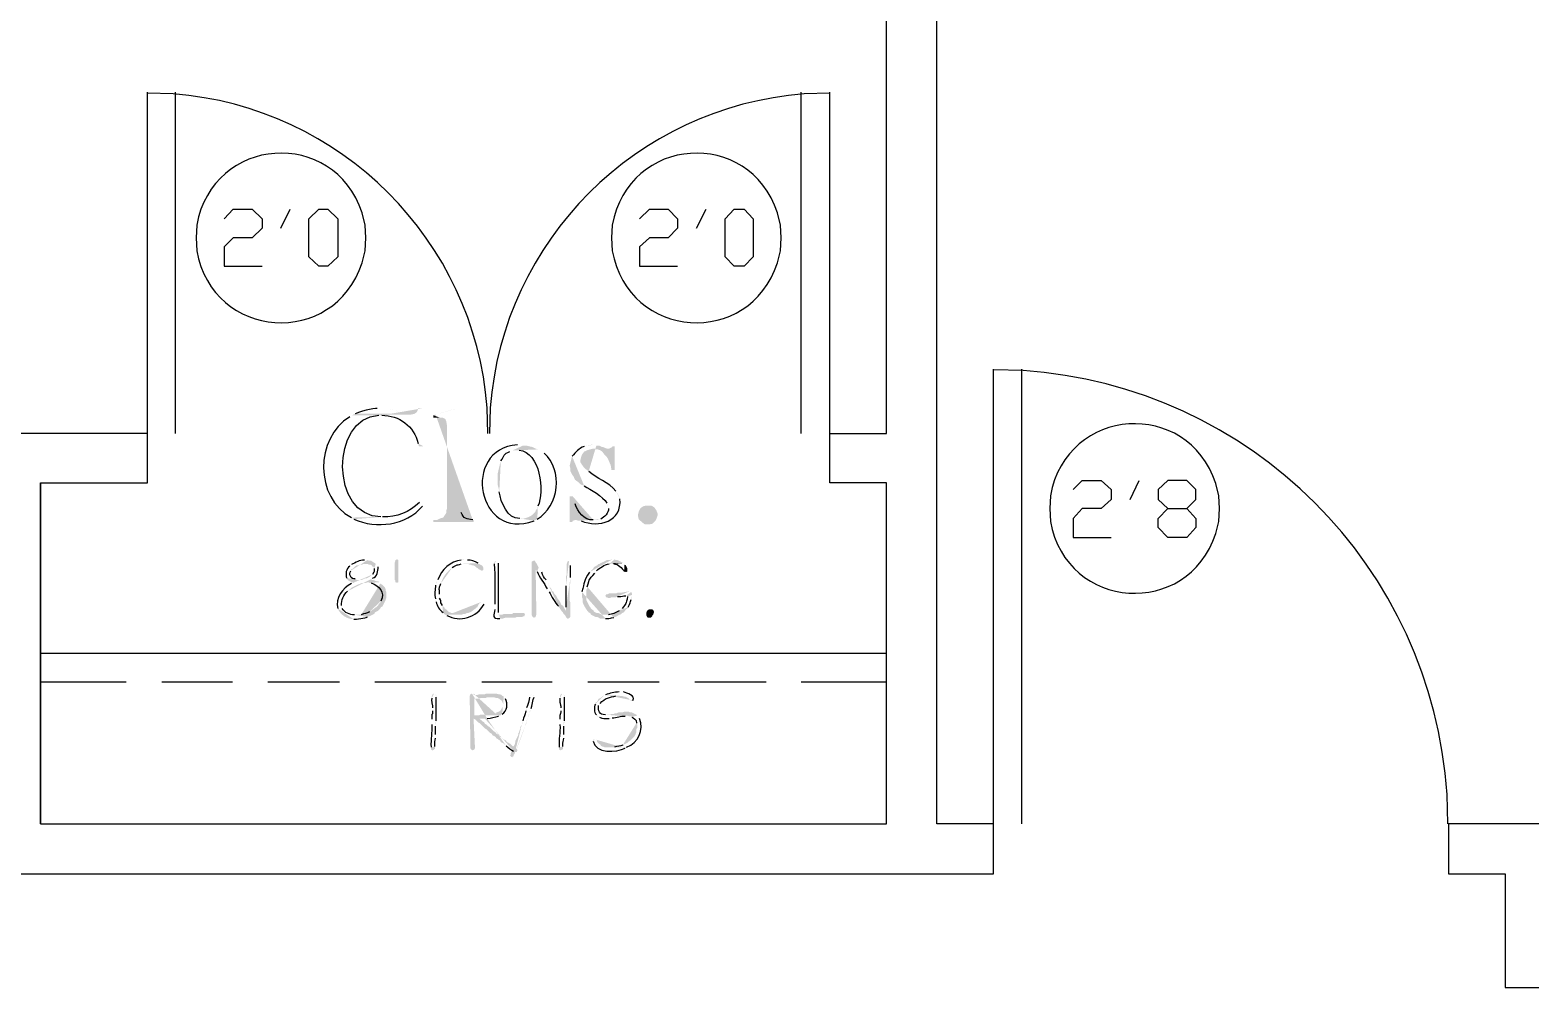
# Model space of a CAD drawing. Header units: inches. Extents: x -167 to 6071, y -6287 to -2731.
# Drawn here: x 879.2 to 984.7, y -5753.6 to -5686.2 of the extents above; entities that cross this region are included whole.
import ezdxf

# ---------------------------------------------------------------- set-up
doc = ezdxf.new("R2010")
doc.units = ezdxf.units.IN
doc.header["$LTSCALE"] = 96
doc.header["$MEASUREMENT"] = 0
doc.layers.add('PDF_Geometry', color=7, linetype='Continuous', true_color=0x4a4a4a)
doc.layers.add('PDF_Solid Fills', color=7, linetype='Continuous')

msp = doc.modelspace()

# ---------------------------------------------------------------- hatches: boundary and pattern name
at = {"layer": 'PDF_Solid Fills', "transparency": 33554559}
h = msp.add_hatch(color=256, dxfattribs=at)
h.paths.add_polyline_path([(901.82, -5713.32), (901.66, -5713.43)], flags=0)
h.paths.add_polyline_path([(901.77, -5720.52), (903.96, -5720.47), (903.85, -5720.47)], flags=0)
h.paths.add_polyline_path([(903.69, -5713.32), (903.9, -5713.32)], flags=0)
h = msp.add_hatch(color=256, dxfattribs=at)
h.paths.add_polyline_path([(906.73, -5712.84), (906.46, -5712.84), (906.46, -5712.9), (906.36, -5713.11), (906.2, -5713.22), (905.98, -5713.27), (901.82, -5713.32), (903.9, -5713.32)], flags=0)
h.paths.add_polyline_path([(906.46, -5715.3), (906.52, -5715.51), (906.84, -5715.51)], flags=0)
h = msp.add_hatch(color=256, dxfattribs=at)
h.paths.add_polyline_path([(903.74, -5712.84), (903.58, -5712.84)], flags=0)
h.paths.add_polyline_path([(902.04, -5713.22), (901.82, -5713.32), (905.98, -5713.27), (905.82, -5713.22)], flags=0)
h.paths.add_polyline_path([(905.82, -5713.22, 0.003622), (904.22, -5712.84)], flags=0)
h.paths.add_polyline_path([(904.22, -5712.84), (904.01, -5712.84)], flags=0)
h = msp.add_hatch(color=256, dxfattribs=at)
h.paths.add_polyline_path([(909.45, -5712.74), (909.34, -5712.79)], flags=0)
h.paths.add_polyline_path([(907.69, -5713.27, 0.008193), (909.34, -5712.79)], flags=0)
h.paths.add_polyline_path([(907.69, -5713.27), (907.53, -5713.32), (907.96, -5713.48), (908.17, -5713.48), (908.38, -5713.59), (908.44, -5713.75), (908.49, -5714.02), (908.49, -5719.94), (908.44, -5719.99), (908.44, -5720.2), (908.33, -5720.36), (908.22, -5720.52), (908.01, -5720.58), (907.8, -5720.68), (907.53, -5720.68), (907.53, -5720.84), (910.36, -5720.84), (910.36, -5720.68), (910.3, -5720.68)], flags=0)
h.paths.add_polyline_path([(909.5, -5720.15), (909.45, -5719.94)], flags=0)
h = msp.add_hatch(color=256, dxfattribs=at)
h.paths.add_polyline_path([(913.56, -5715.4), (913.45, -5715.4)], flags=0)
h.paths.add_polyline_path([(914.62, -5720.74), (914.84, -5720.63), (913.72, -5720.63), (913.61, -5720.58)], flags=0)
h.paths.add_polyline_path([(912.17, -5718.71), (912.12, -5718.44), (912.06, -5718.23), (912.06, -5717.43), (912.12, -5717.16), (912.17, -5716.95), (912.22, -5716.74), (912.28, -5716.52)], flags=0)
h.paths.add_polyline_path([(912.92, -5715.88), (913.13, -5715.78), (913.34, -5715.78), (914.94, -5715.72), (914.73, -5715.67), (914.52, -5715.56), (914.3, -5715.51), (914.09, -5715.46), (913.82, -5715.46)], flags=0)
h = msp.add_hatch(color=256, dxfattribs=at)
h.paths.add_polyline_path([(914.94, -5715.72), (913.34, -5715.78), (913.56, -5715.78)], flags=0)
h.paths.add_polyline_path([(914.89, -5719.72), (914.84, -5719.94), (914.78, -5719.94), (914.68, -5720.15), (914.52, -5720.31), (914.36, -5720.42), (914.14, -5720.52), (913.93, -5720.58), (913.72, -5720.63), (914.84, -5720.63)], flags=0)
h.paths.add_polyline_path([(915.32, -5715.99), (915.1, -5715.83)], flags=0)
h = msp.add_hatch(color=256, dxfattribs=at)
h.paths.add_polyline_path([(918.73, -5715.4), (918.62, -5715.4), (918.36, -5715.46), (918.14, -5715.51)], flags=0)
h.paths.add_polyline_path([(917.29, -5716.2), (917.18, -5716.63), (917.13, -5716.84), (917.13, -5716.9), (917.18, -5717.11), (917.18, -5717.27), (917.29, -5717.48), (917.4, -5717.64), (917.5, -5717.86), (917.72, -5718.02), (917.88, -5718.18), (918.14, -5718.28)], flags=0)
h.paths.add_polyline_path([(919.74, -5719.51), (919.8, -5719.67), (919.85, -5719.88)], flags=0)
h.paths.add_polyline_path([(919.32, -5720.63), (919.1, -5720.68), (917.56, -5720.68), (917.72, -5720.74), (917.93, -5720.74)], flags=0)
h.paths.add_polyline_path([(920.65, -5719.19), (920.6, -5719.03), (920.49, -5718.82), (920.38, -5718.66)], flags=0)
h.paths.add_polyline_path([(918.46, -5717.27), (918.25, -5717.11), (918.09, -5716.95), (917.98, -5716.79), (917.88, -5716.63), (917.88, -5716.47), (917.93, -5716.26), (917.98, -5716.1), (918.14, -5715.88), (918.36, -5715.78), (918.57, -5715.72), (918.78, -5715.67), (919.9, -5715.67), (919.74, -5715.67), (919.48, -5715.56), (919.42, -5715.56), (919.21, -5715.46), (919, -5715.46)], flags=0)
for points in [[(920.28, -5715.51), (920.12, -5715.51), (920.12, -5715.56), (919.9, -5715.67), (918.78, -5715.67), (918.89, -5715.72), (919.1, -5715.72), (919.26, -5715.78), (919.42, -5715.88), (919.53, -5716.04), (919.69, -5716.2), (919.8, -5716.36), (919.9, -5716.58), (920.01, -5716.84), (920.06, -5717.16), (920.28, -5717.16)], [(923.32, -5720.31), (923.26, -5720.52), (923.16, -5720.74), (922.94, -5720.95), (922.73, -5721), (922.41, -5721), (922.2, -5720.84), (921.98, -5720.63), (921.93, -5720.42), (921.93, -5720.31), (921.98, -5720.1), (922.09, -5719.88), (922.14, -5719.83), (922.3, -5719.72), (922.52, -5719.67), (922.84, -5719.67), (923.05, -5719.78), (923.1, -5719.83), (923.21, -5719.99), (923.32, -5720.26)], [(905.08, -5723.72), (905.08, -5725.06), (904.97, -5725.11), (904.86, -5725.06), (904.86, -5724.95), (904.81, -5724.9), (904.81, -5723.72), (904.86, -5723.56), (904.86, -5723.51), (904.97, -5723.46), (905.08, -5723.51)], [(910.73, -5723.78), (909.72, -5723.78), (909.98, -5723.78), (910.09, -5723.83), (910.2, -5723.83), (910.25, -5723.88), (910.36, -5723.88), (910.46, -5723.94), (910.57, -5724.04), (910.68, -5724.1), (910.73, -5724.15), (910.84, -5724.2), (910.94, -5724.26), (911.05, -5724.2), (911.05, -5724.04), (911, -5723.94), (910.94, -5723.88), (910.84, -5723.83)], [(914.57, -5723.56), (914.46, -5723.62), (914.46, -5727.4), (914.52, -5727.51), (914.62, -5727.56), (914.73, -5727.51), (914.73, -5727.46), (914.78, -5727.35), (914.73, -5724.15), (914.94, -5724.04), (914.78, -5723.72), (914.73, -5723.67), (914.68, -5723.56)], [(913.77, -5727.24), (913.13, -5727.24), (913.08, -5727.3), (912.49, -5727.3), (912.38, -5727.35), (912.12, -5727.35), (913.98, -5727.35), (913.93, -5727.24), (913.88, -5727.24)], [(922.73, -5727.56), (922.62, -5727.56), (922.57, -5727.51), (922.52, -5727.4), (922.52, -5727.19), (922.57, -5727.08), (922.68, -5726.98), (922.94, -5726.98), (923, -5727.03), (923.05, -5727.14), (923.05, -5727.19), (923, -5727.35), (922.94, -5727.4), (922.94, -5727.46), (922.84, -5727.56)], [(911.69, -5732.9), (911.26, -5732.9), (911.16, -5732.95), (910.78, -5732.95), (910.62, -5733), (910.36, -5733), (912.38, -5733.06), (912.33, -5733), (912.22, -5732.95), (912.12, -5732.95), (911.96, -5732.9), (911.85, -5732.9)], [(921.13, -5734.18), (920.97, -5734.18), (920.81, -5734.23), (920.54, -5734.23), (920.44, -5734.28), (920.33, -5734.28), (920.22, -5734.34), (920.06, -5734.34), (919.96, -5734.39), (919.64, -5734.39), (921.82, -5734.39), (921.72, -5734.34), (921.61, -5734.28), (921.5, -5734.23), (921.4, -5734.23), (921.29, -5734.18)]]:
    msp.add_hatch(color=256, dxfattribs=at).paths.add_polyline_path(points)
h = msp.add_hatch(color=256, dxfattribs=at)
h.paths.add_polyline_path([(917.34, -5719.03), (917.13, -5719.03), (917.13, -5720.84), (917.29, -5720.84), (917.34, -5720.74), (917.56, -5720.68), (918.84, -5720.68), (918.78, -5720.68)], flags=0)
h.paths.add_polyline_path([(917.5, -5719.56), (917.4, -5719.3)], flags=0)
h = msp.add_hatch(color=256, dxfattribs=at)
h.paths.add_polyline_path([(906.78, -5719.3), (906.57, -5719.46)], flags=0)
h.paths.add_polyline_path([(903.96, -5720.47), (901.77, -5720.52), (901.93, -5720.63)], flags=0)
h.paths.add_polyline_path([(906.78, -5719.72), (907, -5719.56)], flags=0)
h = msp.add_hatch(color=256, dxfattribs=at)
h.paths.add_polyline_path([(903.48, -5723.78), (902.73, -5723.78), (902.89, -5723.78), (903, -5723.83), (903.1, -5723.83), (903.21, -5723.88), (903.21, -5723.94), (903.32, -5723.99), (903.37, -5724.1)], flags=0)
h.paths.add_polyline_path([(903.26, -5724.52), (903.16, -5724.58), (903.05, -5724.68), (902.94, -5724.74), (902.84, -5724.79), (902.73, -5724.79), (902.62, -5724.84), (902.52, -5724.9), (901.5, -5724.9), (901.56, -5724.95), (901.66, -5725), (901.77, -5725.06), (901.93, -5725.11), (901.88, -5725.11), (901.77, -5725.16)], flags=0)
h.paths.add_polyline_path([(900.81, -5726.92, 0.291201), (901.93, -5727.67)], flags=0)
h.paths.add_polyline_path([(902.89, -5727.51), (903, -5727.46), (903.05, -5727.46), (903.16, -5727.4), (902.09, -5727.35), (901.98, -5727.35)], flags=0)
h.paths.add_polyline_path([(901.13, -5726.92), (901.08, -5726.82), (901.08, -5726.71)], flags=0)
h.paths.add_polyline_path([(901.5, -5725.7), (901.61, -5725.59), (901.72, -5725.54), (901.72, -5725.48), (901.82, -5725.43), (901.93, -5725.38), (902.14, -5725.27), (902.25, -5725.22), (902.3, -5725.22), (902.41, -5725.16), (902.57, -5725.11), (902.78, -5725.11), (902.94, -5725.06), (903.74, -5725.06), (903.64, -5725), (903.53, -5725), (903.42, -5724.95), (903.26, -5724.9), (903.16, -5724.9), (903.26, -5724.79)], flags=0)
h.paths.add_polyline_path([(903.64, -5723.99), (903.58, -5723.88)], flags=0)
h = msp.add_hatch(color=256, dxfattribs=at)
h.paths.add_polyline_path([(902.78, -5723.51), (902.68, -5723.51)], flags=0)
h.paths.add_polyline_path([(901.77, -5723.83), (901.72, -5723.83), (901.66, -5723.94)], flags=0)
h.paths.add_polyline_path([(901.45, -5724.79), (901.5, -5724.9), (902.25, -5724.9), (902.14, -5724.9), (902.04, -5724.84)], flags=0)
h.paths.add_polyline_path([(901.72, -5724.26), (901.77, -5724.15), (901.88, -5724.1), (902.04, -5723.94), (902.14, -5723.88), (902.25, -5723.88), (902.36, -5723.83), (902.52, -5723.83), (902.62, -5723.78), (903.48, -5723.78), (903.42, -5723.72), (903.32, -5723.67), (903.26, -5723.62), (903.16, -5723.56), (903, -5723.56), (902.89, -5723.51)], flags=0)
h = msp.add_hatch(color=256, dxfattribs=at)
h.paths.add_polyline_path([(909.72, -5723.46), (909.61, -5723.46), (909.5, -5723.51)], flags=0)
h.paths.add_polyline_path([(907.85, -5724.9), (907.74, -5725.11), (907.69, -5725.27)], flags=0)
h.paths.add_polyline_path([(907.69, -5726.23), (907.69, -5726.34), (907.74, -5726.44)], flags=0)
h.paths.add_polyline_path([(908.22, -5727.19), (908.28, -5727.3), (908.38, -5727.35), (909.4, -5727.35), (909.29, -5727.35), (909.13, -5727.3), (909.02, -5727.3), (908.92, -5727.24), (908.81, -5727.24), (908.7, -5727.19), (908.6, -5727.14), (908.44, -5726.98), (908.33, -5726.92), (908.33, -5726.87), (908.17, -5726.71)], flags=0)
h.paths.add_polyline_path([(907.96, -5726.18), (907.96, -5725.91)], flags=0)
h.paths.add_polyline_path([(908.86, -5724.04, 0.162278), (908.06, -5725.16)], flags=0)
h.paths.add_polyline_path([(909.5, -5723.78), (910.73, -5723.78), (910.68, -5723.72)], flags=0)
h.paths.add_polyline_path([(909.93, -5723.51), (909.82, -5723.46)], flags=0)
h = msp.add_hatch(color=256, dxfattribs=at)
h.paths.add_polyline_path([(911.96, -5723.56), (911.85, -5723.62), (911.8, -5723.78)], flags=0)
h.paths.add_polyline_path([(911.85, -5726.6), (911.85, -5726.98)], flags=0)
h.paths.add_polyline_path([(912.22, -5727.62), (912.44, -5727.62), (912.6, -5727.56), (913.29, -5727.56), (913.4, -5727.51), (913.77, -5727.51), (913.88, -5727.46), (913.93, -5727.46), (913.98, -5727.35), (912.12, -5727.35), (912.12, -5727.19)], flags=0)
h.paths.add_polyline_path([(912.12, -5723.72), (912.06, -5723.62)], flags=0)
h = msp.add_hatch(color=256, dxfattribs=at)
h.paths.add_polyline_path([(914.94, -5724.04), (914.73, -5724.15), (914.73, -5724.2), (914.84, -5724.31)], flags=0)
h.paths.add_polyline_path([(915.53, -5725.54), (915.58, -5725.64), (915.69, -5725.75)], flags=0)
h.paths.add_polyline_path([(916.33, -5726.76), (916.44, -5726.92), (916.54, -5727.08), (916.86, -5727.08), (916.81, -5726.98), (916.76, -5726.92), (916.7, -5726.82), (916.65, -5726.71), (916.54, -5726.66), (916.49, -5726.55), (916.44, -5726.44), (916.38, -5726.34), (916.28, -5726.23), (916.22, -5726.12), (916.17, -5726.02), (916.06, -5725.91), (916.01, -5725.8), (915.96, -5725.7), (915.9, -5725.7), (915.85, -5725.59), (915.8, -5725.48), (915.74, -5725.43), (915.64, -5725.22), (915.58, -5725.11), (915.53, -5725), (915.48, -5724.9)], flags=0)
h.paths.add_polyline_path([(915.16, -5724.36), (915.1, -5724.26), (915.05, -5724.15)], flags=0)
h = msp.add_hatch(color=256, dxfattribs=at)
h.paths.add_polyline_path([(917.08, -5723.56), (916.97, -5723.62), (916.92, -5723.78), (916.92, -5724.58), (916.86, -5724.63), (916.86, -5725.32)], flags=0)
h.paths.add_polyline_path([(916.86, -5726.82), (916.86, -5727.08), (916.54, -5727.08), (916.65, -5727.19), (916.7, -5727.3), (916.81, -5727.4), (916.86, -5727.51), (916.97, -5727.62), (917.02, -5727.62), (917.13, -5727.56), (917.18, -5727.46), (917.18, -5726.5), (917.13, -5726.39), (917.13, -5725.22), (917.18, -5725.11), (917.18, -5724.74)], flags=0)
h.paths.add_polyline_path([(917.18, -5723.88), (917.18, -5723.62)], flags=0)
h = msp.add_hatch(color=256, dxfattribs=at)
h.paths.add_polyline_path([(920.12, -5723.46), (920.06, -5723.46), (919.96, -5723.51), (919.74, -5723.51), (919.64, -5723.56), (919.53, -5723.62), (919.42, -5723.67), (919.32, -5723.72), (919.21, -5723.78), (919.16, -5723.78), (919.05, -5723.88), (918.94, -5723.94), (918.84, -5723.99), (918.78, -5724.1), (918.68, -5724.2), (918.62, -5724.26), (918.52, -5724.36)], flags=0)
h.paths.add_polyline_path([(917.98, -5725.75), (917.98, -5726.12), (918.04, -5726.23), (918.04, -5726.5), (918.14, -5726.71), (918.2, -5726.82), (918.25, -5726.92), (918.3, -5726.98), (918.36, -5727.08), (918.46, -5727.19), (918.57, -5727.24), (918.62, -5727.35), (918.73, -5727.4), (918.84, -5727.46), (918.94, -5727.51), (919.05, -5727.51), (919.16, -5727.56), (919.26, -5727.62), (919.64, -5727.62)], flags=0)
h.paths.add_polyline_path([(920.22, -5727.56), (920.33, -5727.51), (920.44, -5727.46), (920.54, -5727.4), (920.65, -5727.35), (919.37, -5727.35), (919.26, -5727.3), (919.16, -5727.24), (919.05, -5727.24), (918.94, -5727.19), (918.84, -5727.14), (918.78, -5727.03), (918.68, -5726.98), (918.62, -5726.92), (918.57, -5726.82), (918.52, -5726.76), (918.41, -5726.55), (918.3, -5726.34), (918.3, -5725.59), (918.36, -5725.48), (918.36, -5725.38)], flags=0)
h.paths.add_polyline_path([(918.89, -5724.42), (918.94, -5724.36), (919, -5724.26)], flags=0)
h.paths.add_polyline_path([(919.9, -5723.78), (920.01, -5723.78), (920.12, -5723.72), (920.86, -5723.72), (920.81, -5723.67), (920.7, -5723.62), (920.6, -5723.56), (920.49, -5723.51), (920.38, -5723.51), (920.28, -5723.46)], flags=0)
h = msp.add_hatch(color=256, dxfattribs=at)
h.paths.add_polyline_path([(920.86, -5723.72), (920.12, -5723.72), (920.22, -5723.78)], flags=0)
h.paths.add_polyline_path([(920.97, -5724.31), (921.08, -5724.36), (921.18, -5724.31), (921.18, -5724.1), (921.08, -5723.88), (920.97, -5723.83)], flags=0)
h = msp.add_hatch(color=256, dxfattribs=at)
h.paths.add_polyline_path([(903.74, -5725.06), (902.94, -5725.06), (903.05, -5725.11), (903.16, -5725.11)], flags=0)
h.paths.add_polyline_path([(903.85, -5726.39), (903.8, -5726.5), (903.74, -5726.55), (903.69, -5726.6), (903.64, -5726.71), (903.53, -5726.82), (903.42, -5726.87), (903.32, -5726.98), (903.26, -5726.98), (903.16, -5727.08), (903.05, -5727.14)], flags=0)
h.paths.add_polyline_path([(902.46, -5727.35), (902.09, -5727.35), (903.16, -5727.4), (903.26, -5727.35), (903.37, -5727.3), (903.42, -5727.19), (903.53, -5727.14), (903.64, -5727.08), (903.74, -5726.98), (903.8, -5726.92), (903.85, -5726.82), (903.96, -5726.76), (904.01, -5726.66), (904.06, -5726.55), (904.12, -5726.44), (904.17, -5726.34), (904.22, -5726.18), (904.22, -5725.75), (904.17, -5725.64), (904.17, -5725.54), (904.12, -5725.43), (904.01, -5725.32), (903.96, -5725.27), (903.9, -5725.22), (903.8, -5725.16)], flags=0)
h = msp.add_hatch(color=256, dxfattribs=at)
h.paths.add_polyline_path([(910.94, -5726.44), (910.84, -5726.5), (910.73, -5726.6), (910.68, -5726.71), (910.62, -5726.82), (910.52, -5726.87), (910.52, -5726.92), (910.41, -5726.98), (910.3, -5727.08), (910.2, -5727.14), (910.09, -5727.19), (909.98, -5727.24), (909.88, -5727.24), (909.77, -5727.3), (909.66, -5727.3), (909.5, -5727.35), (908.38, -5727.35), (908.49, -5727.4)], flags=0)
h.paths.add_polyline_path([(911.1, -5726.6), (911.05, -5726.5)], flags=0)
h = msp.add_hatch(color=256, dxfattribs=at)
h.paths.add_polyline_path([(921.34, -5725.7), (920.76, -5725.8), (920.49, -5725.8), (920.38, -5725.86), (919.9, -5725.86), (919.8, -5725.91), (919.69, -5725.91), (919.64, -5726.02), (919.69, -5726.12), (919.74, -5726.12), (919.85, -5726.18), (919.96, -5726.18), (920.06, -5726.12), (920.38, -5726.12), (920.49, -5726.07)], flags=0)
h.paths.add_polyline_path([(921.08, -5726.02), (921.18, -5726.02), (921.5, -5725.96), (921.5, -5725.86), (921.45, -5725.75)], flags=0)
h = msp.add_hatch(color=256, dxfattribs=at)
h.paths.add_polyline_path([(921.5, -5725.96), (921.18, -5726.02), (921.18, -5726.07)], flags=0)
h.paths.add_polyline_path([(920.81, -5726.92), (920.7, -5726.98), (920.7, -5727.03), (920.6, -5727.08)], flags=0)
h.paths.add_polyline_path([(919.85, -5727.35), (919.69, -5727.35), (920.65, -5727.35), (920.76, -5727.3), (920.81, -5727.24), (920.92, -5727.19), (921.02, -5727.08), (921.08, -5726.98), (921.18, -5726.92), (921.24, -5726.82)], flags=0)
h.paths.add_polyline_path([(921.45, -5726.28), (921.5, -5726.18), (921.5, -5726.07)], flags=0)
h = msp.add_hatch(color=256, dxfattribs=at)
h.paths.add_polyline_path([(907.58, -5732.9), (907.48, -5732.95), (907.42, -5733.11), (907.42, -5733.22)], flags=0)
h.paths.add_polyline_path([(907.48, -5733.91), (907.48, -5734.12)], flags=0)
h.paths.add_polyline_path([(907.42, -5734.71), (907.42, -5735.08)], flags=0)
h.paths.add_polyline_path([(907.37, -5736.68), (907.37, -5736.84), (907.48, -5736.9), (907.58, -5736.84), (907.64, -5736.79), (907.64, -5736.63)], flags=0)
h.paths.add_polyline_path([(907.69, -5736.04), (907.69, -5735.78)], flags=0)
h.paths.add_polyline_path([(907.69, -5735.19), (907.69, -5734.92), (907.74, -5734.82)], flags=0)
h.paths.add_polyline_path([(907.74, -5733.16), (907.74, -5733.06), (907.69, -5732.95)], flags=0)
h = msp.add_hatch(color=256, dxfattribs=at)
h.paths.add_polyline_path([(910.25, -5732.9), (910.14, -5732.95), (910.09, -5733.06), (910.14, -5736.68), (910.14, -5736.74), (910.2, -5736.84), (910.3, -5736.9), (910.41, -5736.84), (910.46, -5736.74), (910.46, -5736.68), (910.36, -5734.66), (911.32, -5734.66)], flags=0)
h.paths.add_polyline_path([(912.12, -5734.5), (912.17, -5734.44), (910.41, -5734.44), (910.41, -5733.27), (910.68, -5733.27), (910.84, -5733.22), (911.21, -5733.22), (911.32, -5733.16), (911.69, -5733.16), (912.49, -5733.11), (912.38, -5733.06), (910.36, -5733), (910.36, -5732.9)], flags=0)
h = msp.add_hatch(color=256, dxfattribs=at)
h.paths.add_polyline_path([(912.49, -5733.11), (911.69, -5733.16), (911.8, -5733.16), (911.96, -5733.22), (912.06, -5733.22), (912.17, -5733.27), (912.22, -5733.32), (912.33, -5733.38), (912.38, -5733.48), (912.44, -5733.59), (912.44, -5733.8), (912.38, -5733.91), (912.33, -5733.96), (912.28, -5734.07), (912.22, -5734.12), (912.12, -5734.18), (911.96, -5734.23), (911.96, -5734.28), (911.8, -5734.28), (911.69, -5734.34), (911.48, -5734.34), (911.37, -5734.39), (910.84, -5734.39), (910.73, -5734.44), (910.41, -5734.44), (912.28, -5734.44), (912.28, -5734.39), (912.38, -5734.34)], flags=0)
h.paths.add_polyline_path([(912.6, -5733.27), (912.54, -5733.16)], flags=0)
h = msp.add_hatch(color=256, dxfattribs=at)
h.paths.add_polyline_path([(914.46, -5732.9), (914.41, -5732.95), (914.36, -5733.06), (914.3, -5733.16)], flags=0)
h.paths.add_polyline_path([(914.09, -5733.91), (914.09, -5734.02), (914.04, -5734.12)], flags=0)
h.paths.add_polyline_path([(913.82, -5734.82), (913.82, -5734.92), (913.77, -5735.03), (913.72, -5735.14), (913.66, -5735.24), (913.66, -5735.35), (913.61, -5735.46), (913.56, -5735.62), (913.5, -5735.72), (913.5, -5735.83), (913.45, -5735.94), (913.4, -5736.04), (913.34, -5736.15), (913.29, -5736.26), (913.29, -5736.36), (913.24, -5736.52), (913.13, -5736.68), (913.08, -5736.84), (913.02, -5737), (912.97, -5737.11), (912.97, -5737.22), (912.92, -5737.22), (912.97, -5737.32), (913.08, -5737.38), (913.13, -5737.32), (913.18, -5737.32), (913.18, -5737.22), (913.24, -5737.16)], flags=0)
h.paths.add_polyline_path([(913.24, -5737.16, 0.021662), (913.98, -5735.19)], flags=0)
h.paths.add_polyline_path([(913.98, -5735.19), (914.04, -5735.08), (914.09, -5734.92), (914.09, -5734.82), (914.14, -5734.71), (914.2, -5734.6), (914.2, -5734.5), (914.25, -5734.39), (914.3, -5734.28), (914.3, -5734.18), (914.41, -5733.96)], flags=0)
h.paths.add_polyline_path([(914.62, -5733.16), (914.62, -5733.06), (914.57, -5732.95)], flags=0)
h = msp.add_hatch(color=256, dxfattribs=at)
h.paths.add_polyline_path([(916.6, -5732.9), (916.49, -5732.95), (916.44, -5733.11), (916.44, -5733.22)], flags=0)
h.paths.add_polyline_path([(916.49, -5733.91), (916.49, -5734.12)], flags=0)
h.paths.add_polyline_path([(916.44, -5734.71), (916.44, -5735.08)], flags=0)
h.paths.add_polyline_path([(916.38, -5736.68), (916.38, -5736.84), (916.49, -5736.9), (916.6, -5736.84), (916.65, -5736.79), (916.65, -5736.63)], flags=0)
h.paths.add_polyline_path([(916.7, -5736.04), (916.7, -5735.78)], flags=0)
h.paths.add_polyline_path([(916.7, -5735.19), (916.7, -5734.92), (916.76, -5734.82)], flags=0)
h.paths.add_polyline_path([(916.76, -5733.16), (916.76, -5733.06), (916.7, -5732.95)], flags=0)
h = msp.add_hatch(color=256, dxfattribs=at)
h.paths.add_polyline_path([(919.58, -5733), (919.48, -5733.06), (919.37, -5733.16), (919.16, -5733.27), (919.1, -5733.38), (919.05, -5733.48), (918.94, -5733.54), (918.94, -5733.64)], flags=0)
h.paths.add_polyline_path([(919, -5734.39), (919.05, -5734.5), (919.1, -5734.5), (919.21, -5734.55)], flags=0)
h.paths.add_polyline_path([(919.9, -5734.66), (920.01, -5734.66), (920.12, -5734.6)], flags=0)
h.paths.add_polyline_path([(921.02, -5734.5), (921.13, -5734.44), (921.88, -5734.44), (921.82, -5734.39), (919.64, -5734.39)], flags=0)
h.paths.add_polyline_path([(919.16, -5733.75), (919.21, -5733.64), (919.26, -5733.59)], flags=0)
h.paths.add_polyline_path([(920.38, -5733.06), (920.65, -5733.06)], flags=0)
h = msp.add_hatch(color=256, dxfattribs=at)
h.paths.add_polyline_path([(920.65, -5732.79), (920.6, -5732.79)], flags=0)
h.paths.add_polyline_path([(919.64, -5733), (919.58, -5733), (920.65, -5733.06), (920.81, -5733.06), (920.92, -5733.11), (921.02, -5733.11), (921.13, -5733.16), (921.24, -5733.22), (921.34, -5733.32), (921.4, -5733.32), (921.4, -5733.38), (921.5, -5733.43), (921.56, -5733.38)], flags=0)
h.paths.add_polyline_path([(920.92, -5732.79), (920.76, -5732.79)], flags=0)
h = msp.add_hatch(color=256, dxfattribs=at)
h.paths.add_polyline_path([(911.32, -5734.66), (910.36, -5734.66), (910.46, -5734.71), (910.68, -5734.92), (910.78, -5734.98), (911.16, -5735.35), (911.26, -5735.4), (911.37, -5735.51), (911.42, -5735.56), (911.53, -5735.67), (911.64, -5735.72), (911.69, -5735.83), (911.9, -5735.94), (911.96, -5736.04), (912.06, -5736.1), (912.12, -5736.15), (912.22, -5736.2), (912.28, -5736.31), (912.38, -5736.36), (912.49, -5736.42), (912.65, -5736.58)], flags=0)
h.paths.add_polyline_path([(913.18, -5736.95), (913.24, -5737), (913.4, -5737), (913.45, -5736.9), (913.4, -5736.79), (913.29, -5736.74), (913.18, -5736.63), (913.08, -5736.58), (912.97, -5736.47), (912.92, -5736.42), (912.81, -5736.36), (912.7, -5736.31), (912.65, -5736.2), (912.54, -5736.15), (912.44, -5736.1), (912.33, -5735.99), (912.22, -5735.94), (912.17, -5735.83), (911.96, -5735.72), (911.9, -5735.62), (911.8, -5735.56), (911.74, -5735.51), (911.64, -5735.4), (911.48, -5735.24), (911.37, -5735.19), (911.26, -5735.08), (911.16, -5735.03), (911.1, -5734.92), (911, -5734.87), (910.78, -5734.66), (911.16, -5734.66)], flags=0)
h = msp.add_hatch(color=256, dxfattribs=at)
h.paths.add_polyline_path([(921.88, -5734.44), (921.13, -5734.44), (921.29, -5734.5), (921.4, -5734.5), (921.5, -5734.55)], flags=0)
h.paths.add_polyline_path([(921.82, -5734.98), (921.88, -5735.08), (921.88, -5735.3), (921.82, -5735.4), (921.82, -5735.62), (921.77, -5735.72), (921.72, -5735.83), (921.66, -5735.94), (921.56, -5736.04), (921.4, -5736.2), (921.29, -5736.26), (921.24, -5736.31), (921.18, -5736.36), (920.97, -5736.47), (920.86, -5736.52)], flags=0)
h.paths.add_polyline_path([(920.28, -5736.68), (919.9, -5736.68), (921.13, -5736.68)], flags=0)
h.paths.add_polyline_path([(922.04, -5734.66), (921.93, -5734.55)], flags=0)
h = msp.add_hatch(color=256, dxfattribs=at)
h.paths.add_polyline_path([(918.89, -5736.1), (918.78, -5736.15), (918.78, -5736.26)], flags=0)
h.paths.add_polyline_path([(921.02, -5736.74), (921.13, -5736.68), (919.58, -5736.68), (919.48, -5736.63), (919.42, -5736.63), (919.32, -5736.58), (919.26, -5736.47), (919.16, -5736.42), (919.05, -5736.31), (919.05, -5736.2), (919, -5736.15)], flags=0)

# ---------------------------------------------------------------- linework, layer by layer
at = {"layer": 'PDF_Geometry', "color": 7}
for points in [[(935.42, -5714.6), (939.42, -5714.6), (939.42, -5581.11), (796.92, -5581.11), (796.92, -5714.6), (836.44, -5714.6), (836.44, -5730.6), (840.44, -5730.6), (840.44, -5734.07), (836.44, -5734.07), (836.44, -5738.07), (832.92, -5738.07), (832.92, -5734.07), (798.94, -5734.07), (798.94, -5778.07), (832.92, -5778.07), (832.92, -5774.07), (836.44, -5774.07), (836.44, -5785.59)], [(876.44, -5745.59), (946.94, -5745.59), (946.94, -5742.07), (942.94, -5742.07), (942.94, -5581.11)], [(879.9, -5718.07), (879.9, -5742.07), (939.42, -5742.07), (939.42, -5718.07), (935.42, -5718.07), (935.42, -5714.6), (935.42, -5690.6)], [(887.42, -5714.6), (887.42, -5690.6)], [(889.4, -5714.6), (889.4, -5690.6)], [(933.4, -5714.6), (933.4, -5690.6)], [(946.94, -5742.07), (946.94, -5710.07)], [(948.92, -5742.07), (948.92, -5710.07)], [(879.9, -5742.07), (879.9, -5718.07), (887.42, -5718.07), (887.42, -5714.6), (876.44, -5714.6)], [(1054.94, -5742.07), (978.94, -5742.07), (978.94, -5745.59), (982.94, -5745.59), (982.94, -5753.59), (986.41, -5753.59)]]:
    msp.add_lwpolyline(points, dxfattribs=at)
at = {"layer": 'PDF_Geometry'}
for points in [[(911.37, -5714.6), (911.32, -5712.79, 0.369309), (889.24, -5690.71), (887.42, -5690.66)], [(935.42, -5690.66), (933.61, -5690.71, 0.369037), (911.53, -5712.79), (911.48, -5714.6)], [(978.89, -5742.07), (978.84, -5739.99, 0.376208), (949.02, -5710.18), (946.94, -5710.12)]]:
    msp.add_lwpolyline(points, format="xyb", dxfattribs=at)
for points in [[(892.81, -5699.51), (893.45, -5698.82), (894.78, -5698.82), (895.48, -5699.51), (895.48, -5700.15), (894.78, -5700.84), (893.45, -5700.84), (892.81, -5701.48), (892.81, -5702.82), (895.48, -5702.82)], [(896.81, -5700.15), (897.45, -5698.82)], [(922.04, -5699.51), (922.73, -5698.82), (924.06, -5698.82), (924.7, -5699.51), (924.7, -5700.15), (924.06, -5700.84), (922.73, -5700.84), (922.04, -5701.48), (922.04, -5702.82), (924.7, -5702.82)], [(926.04, -5700.15), (926.73, -5698.82)], [(890.89, -5699.94), (890.84, -5700.84), (890.89, -5701.75)], [(902.52, -5702.6), (902.73, -5701.75), (902.78, -5700.84), (902.73, -5699.94), (902.52, -5699.08)], [(920.12, -5699.94), (920.06, -5700.84), (920.12, -5701.75)], [(931.74, -5702.6), (931.96, -5701.75), (932.01, -5700.84), (931.96, -5699.94), (931.74, -5699.08)], [(952.54, -5718.55), (953.18, -5717.91), (954.52, -5717.91), (955.21, -5718.55), (955.21, -5719.24), (954.52, -5719.88), (953.18, -5719.88), (952.54, -5720.58), (952.54, -5721.91), (955.21, -5721.91)], [(956.54, -5719.24), (957.18, -5717.91)], [(960.54, -5719.88), (961.18, -5720.58), (961.18, -5721.22), (960.54, -5721.91), (959.21, -5721.91), (958.52, -5721.22), (958.52, -5720.58), (959.21, -5719.88), (960.54, -5719.88), (961.18, -5719.24), (961.18, -5718.55), (960.54, -5717.91), (959.21, -5717.91), (958.52, -5718.55), (958.52, -5719.24), (959.21, -5719.88)], [(950.94, -5718.98), (950.89, -5719.88), (950.94, -5720.79)], [(962.57, -5721.64), (962.78, -5720.79), (962.84, -5719.88), (962.78, -5718.98), (962.57, -5718.12)], [(939.42, -5730.07), (879.9, -5730.07)], [(885.93, -5732.1), (879.9, -5732.1)], [(893.4, -5732.1), (888.44, -5732.1)], [(900.92, -5732.1), (895.9, -5732.1)], [(908.44, -5732.1), (903.42, -5732.1)], [(915.9, -5732.1), (910.94, -5732.1)], [(923.42, -5732.1), (918.41, -5732.1)], [(930.94, -5732.1), (925.93, -5732.1)], [(939.42, -5732.1), (933.4, -5732.1)]]:
    msp.add_lwpolyline(points, dxfattribs=at)
for points in [[(899.48, -5702.82), (898.78, -5702.18), (898.78, -5699.51), (899.48, -5698.82), (900.12, -5698.82), (900.81, -5699.51), (900.81, -5702.18), (900.12, -5702.82)], [(928.7, -5702.82), (928.06, -5702.18), (928.06, -5699.51), (928.7, -5698.82), (929.4, -5698.82), (930.04, -5699.51), (930.04, -5702.18), (929.4, -5702.82)]]:
    msp.add_lwpolyline(points, close=True, dxfattribs=at)
for points in [[(902.52, -5699.08), (900.54, -5693.07), (892.03, -5693.64), (890.89, -5699.94)], [(931.74, -5699.08), (929.77, -5693.07), (921.26, -5693.64), (920.12, -5699.94)], [(890.89, -5701.75), (892.03, -5708.04), (900.54, -5708.62), (902.52, -5702.6)], [(920.12, -5701.75), (921.26, -5708.04), (929.76, -5708.62), (931.74, -5702.6)], [(962.57, -5718.12), (960.6, -5712.11), (952.09, -5712.67), (950.94, -5718.98)], [(901.66, -5713.43), (899.17, -5714.93), (899.18, -5719.12), (901.77, -5720.52)], [(903.85, -5720.47), (900.31, -5720.47), (900.25, -5713.49), (903.69, -5713.32)], [(903.58, -5712.84), (903.36, -5712.8), (902.23, -5713.08), (902.04, -5713.22)], [(903.9, -5713.32), (905.11, -5713.32), (906.2, -5714.09), (906.46, -5715.3)], [(913.45, -5715.4), (909.43, -5715.71), (910.65, -5722.24), (914.62, -5720.74)], [(912.28, -5716.52), (912.55, -5716.22), (912.44, -5716), (912.92, -5715.88)], [(913.56, -5715.78), (915.05, -5715.91), (915.37, -5718.67), (914.89, -5719.72)], [(918.14, -5715.51), (917.73, -5715.67), (917.6, -5715.92), (917.29, -5716.2)], [(914.84, -5720.63), (916.37, -5719.72), (916.7, -5717.17), (915.32, -5715.99)], [(920.38, -5718.66), (919.87, -5718.04), (918.99, -5717.76), (918.46, -5717.27)], [(913.61, -5720.58), (912.73, -5720.64), (912.27, -5719.42), (912.17, -5718.71)], [(918.14, -5718.28), (918.58, -5718.57), (919.46, -5719), (919.74, -5719.51)], [(901.93, -5720.63), (903.56, -5721.34), (905.57, -5721.08), (906.78, -5719.72)], [(906.57, -5719.46), (905.83, -5720.14), (904.97, -5720.5), (903.96, -5720.47)], [(918.78, -5720.68), (918.1, -5720.74), (917.72, -5720.11), (917.5, -5719.56)], [(917.93, -5720.74), (919.19, -5721.3), (920.83, -5720.77), (920.65, -5719.19)], [(919.85, -5719.88), (919.88, -5720.19), (919.56, -5720.48), (919.32, -5720.63)], [(910.3, -5720.68), (909.89, -5720.59), (909.63, -5720.64), (909.5, -5720.15)], [(950.94, -5720.79), (952.09, -5727.09), (960.6, -5727.65), (962.57, -5721.64)], [(901.66, -5723.94), (901.39, -5724.12), (901.32, -5724.5), (901.45, -5724.79)], [(902.04, -5724.84), (901.73, -5724.88), (901.55, -5724.49), (901.72, -5724.26)], [(902.68, -5723.51), (902.35, -5723.5), (902.06, -5723.69), (901.77, -5723.83)], [(903.26, -5724.79), (903.57, -5724.66), (903.67, -5724.3), (903.64, -5723.99)], [(903.37, -5724.1), (903.36, -5724.4), (903.41, -5724.22), (903.26, -5724.52)], [(909.5, -5723.51), (908.75, -5723.56), (908.09, -5724.2), (907.85, -5724.9)], [(908.86, -5724.04), (909.26, -5723.8), (909.07, -5723.89), (909.5, -5723.78)], [(910.68, -5723.72), (910.47, -5723.61), (910.17, -5723.47), (909.93, -5723.51)], [(911.8, -5723.78), (911.9, -5724.65), (911.83, -5725.69), (911.85, -5726.6)], [(912.12, -5727.19), (912.12, -5726.03), (912.12, -5724.88), (912.12, -5723.72)], [(914.84, -5724.31), (914.98, -5724.74), (915.35, -5725.12), (915.53, -5725.54)], [(917.18, -5724.74), (917.18, -5724.45), (917.18, -5724.17), (917.18, -5723.88)], [(919, -5724.26), (919.26, -5724.06), (919.56, -5723.81), (919.9, -5723.78)], [(920.22, -5723.78), (920.56, -5723.78), (920.79, -5724.06), (920.97, -5724.31)], [(901.77, -5725.16), (901.16, -5725.48), (900.59, -5726.2), (900.81, -5726.92)], [(903.16, -5725.11), (903.72, -5725.33), (904.15, -5725.76), (903.85, -5726.39)], [(907.69, -5725.27), (907.69, -5725.58), (907.55, -5725.92), (907.69, -5726.23)], [(907.96, -5725.91), (907.97, -5725.45), (907.89, -5725.58), (908.06, -5725.16)], [(915.48, -5724.9), (915.27, -5724.72), (915.24, -5724.61), (915.16, -5724.36)], [(916.86, -5725.32), (916.86, -5725.82), (916.86, -5726.32), (916.86, -5726.82)], [(918.52, -5724.36), (918.1, -5724.99), (918.17, -5725.05), (917.98, -5725.75)], [(918.36, -5725.38), (918.59, -5724.71), (918.42, -5724.98), (918.89, -5724.42)], [(901.08, -5726.71), (901.03, -5726.34), (901.23, -5725.94), (901.5, -5725.7)], [(907.74, -5726.44), (907.77, -5726.74), (907.98, -5727.04), (908.22, -5727.19)], [(908.17, -5726.71), (907.93, -5726.29), (908.19, -5726.59), (907.96, -5726.18)], [(915.69, -5725.75), (915.84, -5726.04), (916.11, -5726.53), (916.33, -5726.76)], [(920.49, -5726.07), (920.88, -5726.1), (920.82, -5726.02), (921.08, -5726.02)], [(921.18, -5726.07), (921.11, -5726.68), (921.08, -5726.51), (920.81, -5726.92)], [(921.24, -5726.82), (921.43, -5726.48), (921.35, -5726.52), (921.45, -5726.28)], [(901.98, -5727.35), (901.65, -5727.38), (901.28, -5727.2), (901.13, -5726.92)], [(903.05, -5727.14), (902.86, -5727.27), (902.66, -5727.25), (902.46, -5727.35)], [(908.49, -5727.4), (909.37, -5727.91), (910.61, -5727.55), (911.1, -5726.6)], [(911.85, -5726.98), (911.8, -5727.37), (911.63, -5727.69), (912.22, -5727.62)], [(920.6, -5727.08), (920.35, -5727.21), (920.13, -5727.33), (919.85, -5727.35)], [(901.93, -5727.67), (902.11, -5727.68), (902.74, -5727.6), (902.89, -5727.51)], [(919.64, -5727.62), (920.1, -5727.64), (919.94, -5727.58), (920.22, -5727.56)]]:
    msp.add_open_spline(points, degree=3, dxfattribs=at)
at = {"layer": 'PDF_Geometry', "color": 7}
for points in [[(907.42, -5733.22), (907.38, -5733.78), (907.5, -5733.51), (907.48, -5733.91)], [(907.74, -5734.82), (907.74, -5734.26), (907.74, -5733.71), (907.74, -5733.16)], [(912.38, -5734.34), (912.72, -5734.16), (912.81, -5733.58), (912.6, -5733.27)], [(914.3, -5733.16), (914.32, -5733.33), (914.15, -5733.74), (914.09, -5733.91)], [(914.41, -5733.96), (914.47, -5733.82), (914.52, -5733.27), (914.62, -5733.16)], [(916.44, -5733.22), (916.4, -5733.78), (916.51, -5733.51), (916.49, -5733.91)], [(916.76, -5734.82), (916.76, -5734.26), (916.76, -5733.71), (916.76, -5733.16)], [(918.94, -5733.64), (918.83, -5733.84), (918.82, -5734.22), (919, -5734.39)], [(919.64, -5734.39), (919.19, -5734.41), (919.13, -5734.12), (919.16, -5733.75)], [(919.26, -5733.59), (919.59, -5733.2), (919.95, -5733.17), (920.38, -5733.06)], [(920.6, -5732.79), (920.27, -5732.8), (919.94, -5732.86), (919.64, -5733)], [(921.56, -5733.38), (921.81, -5733.02), (921.13, -5732.87), (920.92, -5732.79)], [(907.48, -5734.12), (907.5, -5734.46), (907.39, -5734.19), (907.42, -5734.71)], [(911.32, -5734.66), (911.6, -5734.65), (911.85, -5734.52), (912.12, -5734.5)], [(914.04, -5734.12), (913.98, -5734.43), (913.9, -5734.53), (913.82, -5734.82)], [(916.49, -5734.12), (916.51, -5734.46), (916.4, -5734.19), (916.44, -5734.71)], [(919.21, -5734.55), (919.5, -5734.73), (919.56, -5734.64), (919.9, -5734.66)], [(920.12, -5734.6), (920.43, -5734.61), (920.71, -5734.45), (921.02, -5734.5)], [(921.13, -5736.68), (921.94, -5736.36), (922.38, -5735.47), (922.04, -5734.66)], [(921.5, -5734.55), (921.59, -5734.65), (921.86, -5734.69), (921.82, -5734.98)], [(907.42, -5735.08), (907.46, -5735.7), (907.34, -5736.06), (907.37, -5736.68)], [(907.69, -5735.78), (907.69, -5735.58), (907.69, -5735.38), (907.69, -5735.19)], [(916.44, -5735.08), (916.47, -5735.7), (916.35, -5736.06), (916.38, -5736.68)], [(916.7, -5735.78), (916.7, -5735.58), (916.7, -5735.38), (916.7, -5735.19)], [(907.64, -5736.63), (907.61, -5736.17), (907.67, -5736.32), (907.69, -5736.04)], [(912.65, -5736.58), (912.77, -5736.69), (913.03, -5736.9), (913.18, -5736.95)], [(916.65, -5736.63), (916.62, -5736.17), (916.69, -5736.32), (916.7, -5736.04)], [(918.78, -5736.26), (918.9, -5737.12), (920.45, -5737.06), (921.02, -5736.74)], [(920.86, -5736.52), (920.68, -5736.62), (920.47, -5736.6), (920.28, -5736.68)]]:
    msp.add_open_spline(points, degree=3, dxfattribs=at)
at = {"layer": 'PDF_Solid Fills', "transparency": 33554559}
msp.add_solid([(907.53, -5713.32), (907.53, -5713.48), (907.96, -5713.48)], dxfattribs=at)

doc.saveas('drawing.dxf')
